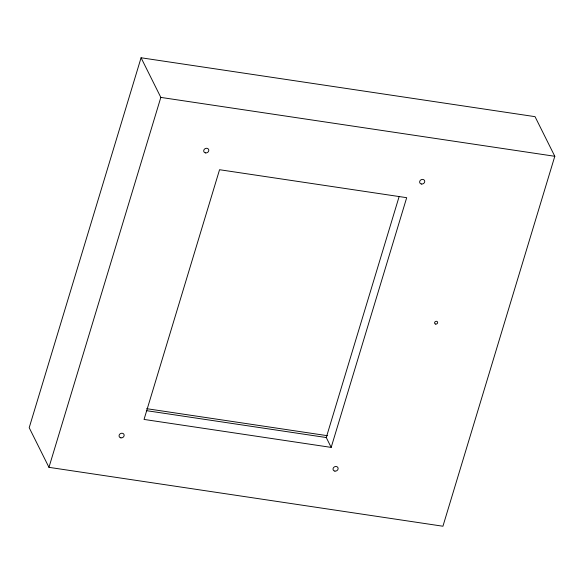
<?xml version="1.0" encoding="UTF-8"?>
<svg xmlns="http://www.w3.org/2000/svg" width="584" height="584" viewBox="0 0 584 584"><rect width="100%" height="100%" fill="white"/><g stroke="black" fill="none" stroke-linecap="round" stroke-linejoin="round"><path stroke-width="0.88" d="M141.072 57.772L29.2 427.714L48.961 467.339L442.928 526.228L554.8 156.286L535.039 116.661L141.072 57.772L160.826 97.404L48.961 467.339M331.179 447.395L406.69 197.684L219.555 169.718L144.044 419.429L331.179 447.395L326.266 437.533L399.135 196.56M160.826 97.404L554.8 156.286M146.694 408.683L327.5 435.708M146.328 410.64L326.266 437.533M205.546 152.913A2.628 2.263 -26.5 0 0 208.729 149.767A2.628 2.263 -26.5 0 0 204.466 149.132A2.628 2.263 -26.5 0 0 205.546 152.913M120.91 437.869A2.628 2.263 -26.5 0 0 124.085 434.722A2.628 2.263 -26.5 0 0 119.822 434.087A2.628 2.263 -26.5 0 0 120.91 437.869M421.487 184.033A2.628 2.263 -26.5 0 0 424.663 180.879A2.628 2.263 -26.5 0 0 420.4 180.244A2.628 2.263 -26.5 0 0 421.487 184.033M334.873 471.113A2.628 2.263 -26.5 0 0 338.056 467.966A2.628 2.263 -26.5 0 0 333.793 467.331A2.628 2.263 -26.5 0 0 334.873 471.113M435.701 324.083A1.577 1.358 -26.5 0 0 437.613 322.193A1.577 1.358 -26.5 0 0 435.051 321.806A1.577 1.358 -26.5 0 0 435.701 324.083"/></g></svg>
